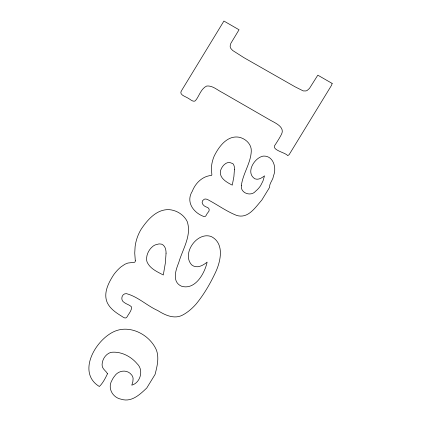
<?xml version="1.0" encoding="UTF-8"?>
<svg xmlns="http://www.w3.org/2000/svg" width="421" height="421" viewBox="0 0 421 421"><rect width="100%" height="100%" fill="white"/><g stroke="black" fill="none" stroke-linecap="round" stroke-linejoin="round"><path stroke-width="0.63" d="M166.058 253.158L165.39 262.788L163.311 274.981C157.365 271.871 150.429 268.861 147.308 262.525A10.509 10.041 13 0 1 146.645 260.104C146.155 254.805 148.908 249.385 153.06 246.169A12.535 11.972 13 0 1 155.433 244.843L159.022 243.906L161.201 244.08A5.189 4.957 13 0 1 163.027 244.959C165.506 246.869 166.063 250.206 166.058 253.158M135.299 260.615L135.199 261.694L134.673 262.246L127.9 263.041L124.9 264.241L120.853 266.988A46.031 43.973 13 0 0 113.833 274.56C108.555 282.644 102.966 293.232 107.355 302.888C110.149 308.556 115.449 312.324 120.659 315.592C122.385 316.397 125.405 319.713 127.01 316.96C128.642 313.75 131.81 310.809 131.573 306.983C129.673 304.841 126.589 304.32 124.337 302.567C120.111 300.452 121.48 293.495 126.295 293.616C137.846 296.589 147.024 305.778 157.859 310.603C165.032 315.129 174.241 319.481 182.53 315.113C187.666 312.429 192.071 308.546 195.933 304.257C203.917 294.547 210.316 283.528 215.631 272.15C220.751 261.146 224.625 243.512 211.426 236.623C197.191 231.124 181.288 253.731 191.729 264.925C196.76 268.982 202.917 265.614 207.127 262.115C204.727 273.329 195.26 290.279 181.619 286.264C171.742 282.038 175.646 270.219 178.704 262.73C182.435 249.49 191.965 235.607 187.203 221.514C183.866 214.689 176.541 210.184 169.042 209.632C156.538 209.169 147.445 219.867 141.093 229.34A48.41 46.242 13 0 0 135.104 246.68L134.736 253.095L135.299 260.615M234.434 169.389L233.897 176.625L232.271 185.124C226.64 182.277 218.51 177.809 220.678 170.184C221.862 166.8 224.451 163.374 228.093 162.501A5.462 5.22 13 0 1 229.487 162.417L232.739 163.585A3.81 3.642 13 0 1 233.566 164.49L234.25 166.316L234.434 169.389M332.143 83.421L331.585 85.231L289.159 154.618L287.722 155.649C285.375 152.291 270.145 150.076 275.439 144.429C277.465 141.303 279.455 138.146 281.202 134.857C285.864 126.821 274.397 122.685 269.335 119.622L222.335 92.536C217.331 90.115 212.658 85.437 206.764 86.005C201.333 88.489 199.517 94.988 196.281 99.624C194.207 103.75 190.181 99.046 187.671 97.94C184.861 96.251 178.251 94.499 181.835 90.168L223.919 21.05L239.039 29.765L230.834 43.368L230.15 46.031L230.276 47.199L230.729 48.304L232.629 50.457L244.001 57.703L295 86.773L303.241 90.915L305.978 90.941L307.193 90.436L309.493 88.378L317.818 75.164L332.143 83.421M241.37 185.635C240.212 193.197 251.1 196.923 255.642 191.145A24.881 23.765 13 0 0 260.678 185.529L262.972 180.998L264.509 175.846C261.773 177.873 258.447 180.251 254.894 178.809C245.317 172.831 254.21 157.88 263.072 156.117C273.266 155.228 276.918 167.9 273.503 175.768C273.292 179.762 269.003 183.624 269.65 187.266L261.794 200.096C255.342 207.358 248.19 219.009 236.702 215.436C226.935 211.595 218.331 205.359 209.121 200.37C207.679 199.554 205.969 198.57 204.274 199.217C200.064 201.364 202.733 205.764 206.106 206.927C209.174 207.506 210.342 210.195 207.927 212.579C206.59 213.6 206.179 217.089 204.132 216.62C193.513 212.9 185.493 202.006 192.339 191.155C195.539 182.956 202.543 176.11 211.589 175.41L211.874 174.762L211.384 168.653A37.348 35.68 13 0 1 214.21 156.044C218.82 146.697 227.187 135.141 239.081 137.22C245.532 138.588 251.684 144.171 251.284 151.186C250.748 163.364 242.822 173.662 241.37 185.635M107.508 373.753C105.366 378.132 102.903 383.136 99.356 386.504C76.133 372.406 96.135 338.679 115.27 331.059C131.089 324.754 150.113 335.216 156.486 350.225C159.285 358.208 157.065 366.554 155.081 374.422L146.761 388.004C139.94 394.466 131.594 402.55 121.259 399.234C112.649 397.682 107.271 388.088 111.96 380.331A20.503 19.582 13 0 1 114.549 376.185C118.254 370.375 127.016 369.091 131.468 374.758A7.031 6.715 13 0 1 133.099 378.547L132.868 381.689L131.799 385.173C140.53 382.778 143.94 369.964 137.104 363.718C130.852 356.25 120.738 351.098 110.902 352.356C105.655 353.982 102.203 359.387 102.082 364.749C101.782 368.838 105.971 370.648 107.508 373.753"/></g></svg>
